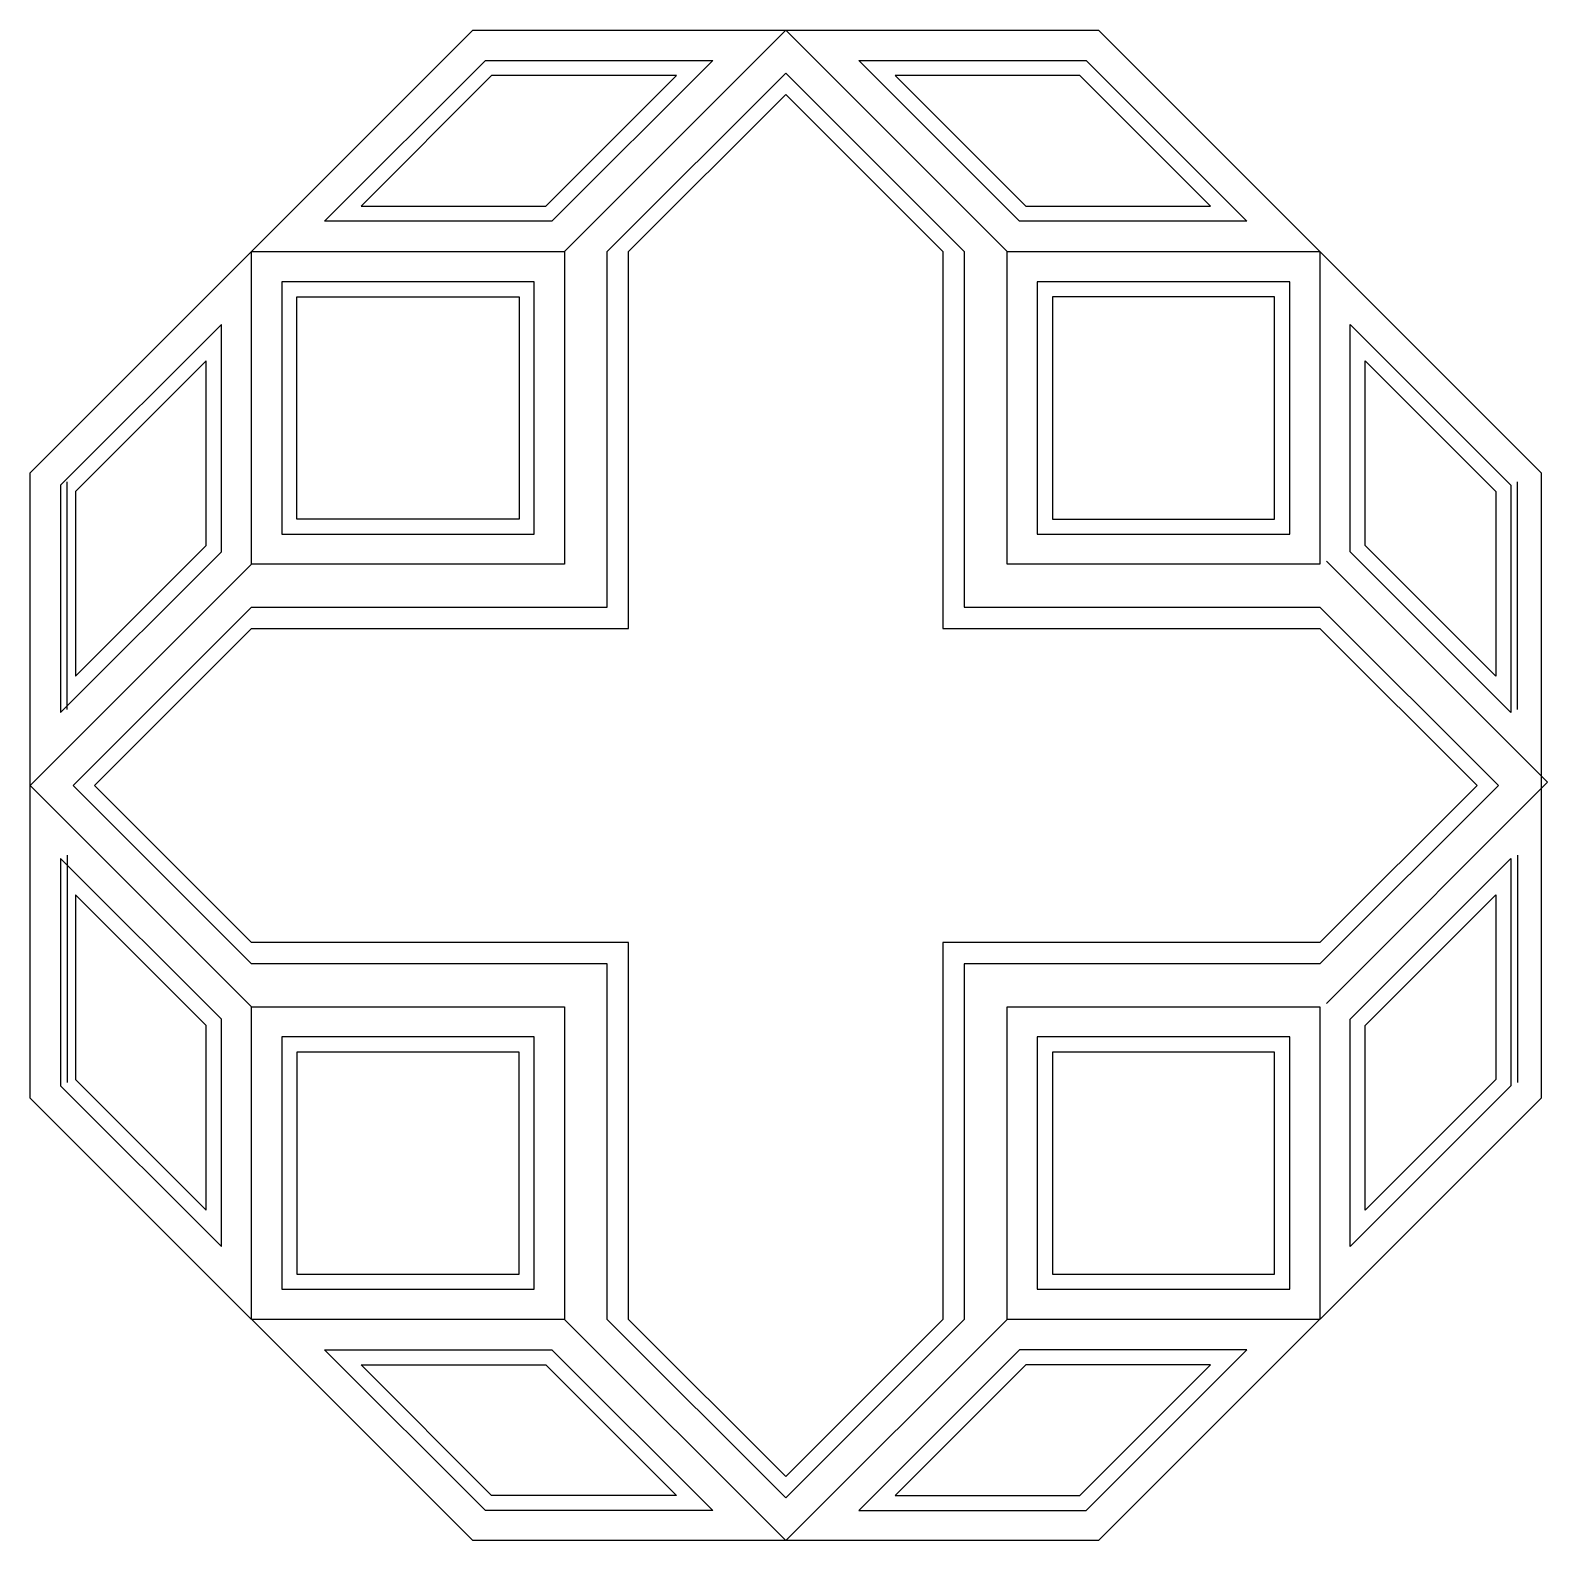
# Model space of a CAD drawing. Extents: x 7427 to 10440, y 6282 to 9282.
import ezdxf

# ---------------------------------------------------------------- set-up
doc = ezdxf.new("R2010")
doc.units = 0
doc.header["$MEASUREMENT"] = 0
for name, color, linetype in [('3', 3, 'CONTINUOUS'), ('4', 4, 'CONTINUOUS'), ('7', 7, 'CONTINUOUS')]:
    doc.layers.add(name, color=color, linetype=linetype)

msp = doc.modelspace()

# ---------------------------------------------------------------- linework, layer by layer
at = {"layer": '3'}
for points in [[(8709.9, 9192.1), (8343.1, 9192.1), (8343.1, 9192.1), (8083.7, 8932.7), (8450.5, 8932.7)], [(9511.2, 9192.1), (9144.4, 9192.1), (9403.7, 8932.7), (9770.5, 8932.7), (9511.2, 9192.1)], [(8927.1, 9154.8), (9239.2, 8842.7), (9239.2, 8094.1), (9987.8, 8094.1), (10299.9, 7782.1), (9987.8, 7470), (9239.2, 7470), (9239.2, 6721.4), (8927.1, 6409.3), (8615.1, 6721.4), (8615.1, 7470), (7866.5, 7470), (7554.4, 7782.1), (7866.5, 8094.1), (8615.1, 8094.1), (8615.1, 8842.7)], [(7956.5, 8311.4), (7956.5, 8752.7), (8397.8, 8752.7), (8397.8, 8311.4)], [(9897.8, 8752.7), (9456.5, 8752.7), (9456.5, 8311.4), (9897.8, 8311.4)], [(7776.5, 8625.5), (7517.1, 8366.1), (7517.1, 8366.1), (7517.1, 7999.3), (7776.5, 8258.7)], [(10337.1, 8366.1), (10337.1, 7999.3), (10077.8, 8258.7), (10077.8, 8625.5), (10337.1, 8366.1)], [(7517.1, 7564.8), (7517.1, 7198), (7517.1, 7198), (7776.5, 6938.7), (7776.5, 7305.5)], [(10077.8, 6938.7), (10077.8, 7305.5), (10337.1, 7564.8), (10337.1, 7198), (10337.1, 7198)], [(7956.5, 6811.4), (8397.8, 6811.4), (8397.8, 7252.7), (7956.5, 7252.7)], [(9456.5, 6811.4), (9897.8, 6811.4), (9897.8, 7252.7), (9456.5, 7252.7)], [(8083.7, 6631.4), (8450.5, 6631.4), (8709.9, 6372.1), (8343.1, 6372.1), (8343.1, 6372.1)], [(9144.4, 6372.1), (9511.2, 6372.1), (9511.2, 6372.1), (9770.5, 6631.4), (9403.7, 6631.4)]]:
    msp.add_lwpolyline(points, close=True, dxfattribs=at)
for points in [[(7500, 7933.3), (7500, 8385)], [(10380, 7933.3), (10380, 8385)], [(7500, 7643.6), (7500, 7192)], [(10380, 7643.6), (10380, 7192)]]:
    msp.add_lwpolyline(points, dxfattribs=at)
at = {"layer": '4'}
for points in [[(10427.1, 7160.7), (9548.4, 6282.1), (8305.8, 6282.1), (7427.1, 7160.7), (7427.1, 7782.1), (7427.1, 8403.4), (8305.8, 9282.1), (9548.4, 9282.1), (10427.1, 8403.4)], [(8487.8, 8221.4), (7866.5, 8221.4), (7866.5, 8842.7), (8487.8, 8842.7)], [(9366.5, 8221.4), (9366.5, 8842.7), (9987.8, 8842.7), (9987.8, 8221.4)], [(8487.8, 7342.7), (8487.8, 6721.4), (7866.5, 6721.4), (7866.5, 7342.7)], [(9366.5, 7342.7), (9987.8, 7342.7), (9987.8, 6721.4), (9366.5, 6721.4)]]:
    msp.add_lwpolyline(points, close=True, dxfattribs=at)
for points in [[(9366.5, 8842.7), (8927.1, 9282.1), (8487.8, 8842.7)], [(10000.7, 8227.8), (10440, 7788.5), (10000.7, 7349.1)], [(7866.5, 7342.7), (7427.1, 7782.1), (7866.5, 8221.4)], [(9366.5, 6721.4), (8927.1, 6282.1), (8487.8, 6721.4)]]:
    msp.add_lwpolyline(points, dxfattribs=at)
at = {"layer": '7'}
for points in [[(8011.3, 8902.7), (8330.7, 9222.1), (8782.3, 9222.1), (8462.9, 8902.7)], [(9072, 9222.1), (9523.6, 9222.1), (9842.9, 8902.7), (9391.3, 8902.7)], [(8572.6, 8842.7), (8927.1, 9197.2), (9281.6, 8842.7), (9281.6, 8136.6), (9987.8, 8136.6), (10342.3, 7782.1), (9987.8, 7427.6), (9281.6, 7427.6), (9281.6, 6721.4), (8927.1, 6366.9), (8572.6, 6721.4), (8572.6, 7427.6), (7866.5, 7427.6), (7512, 7782.1), (7866.5, 8136.6), (8572.6, 8136.6)], [(7926.5, 8281.4), (8427.8, 8281.4), (8427.8, 8782.7), (7926.5, 8782.7)], [(9426.5, 8281.4), (9927.8, 8281.4), (9927.8, 8782.7), (9426.5, 8782.7)], [(7806.5, 8697.9), (7487.1, 8378.5), (7487.1, 7926.9), (7806.5, 8246.3)], [(10047.8, 8697.9), (10367.1, 8378.5), (10367.1, 7926.9), (10047.8, 8246.3)], [(7487.1, 7637.2), (7487.1, 7185.6), (7806.5, 6866.3), (7806.5, 7317.9)], [(10367.1, 7637.2), (10367.1, 7185.6), (10047.8, 6866.3), (10047.8, 7317.9)], [(8427.8, 7282.7), (7926.5, 7282.7), (7926.5, 6781.4), (8427.8, 6781.4)], [(9927.8, 6781.4), (9927.8, 7282.7), (9426.5, 7282.7), (9426.5, 6781.4)], [(8462.9, 6661.4), (8782.3, 6342.1), (8330.7, 6342.1), (8011.3, 6661.4)], [(9072, 6342.1), (9523.6, 6342.1), (9842.9, 6661.4), (9391.3, 6661.4)]]:
    msp.add_lwpolyline(points, close=True, dxfattribs=at)

doc.saveas('drawing.dxf')
